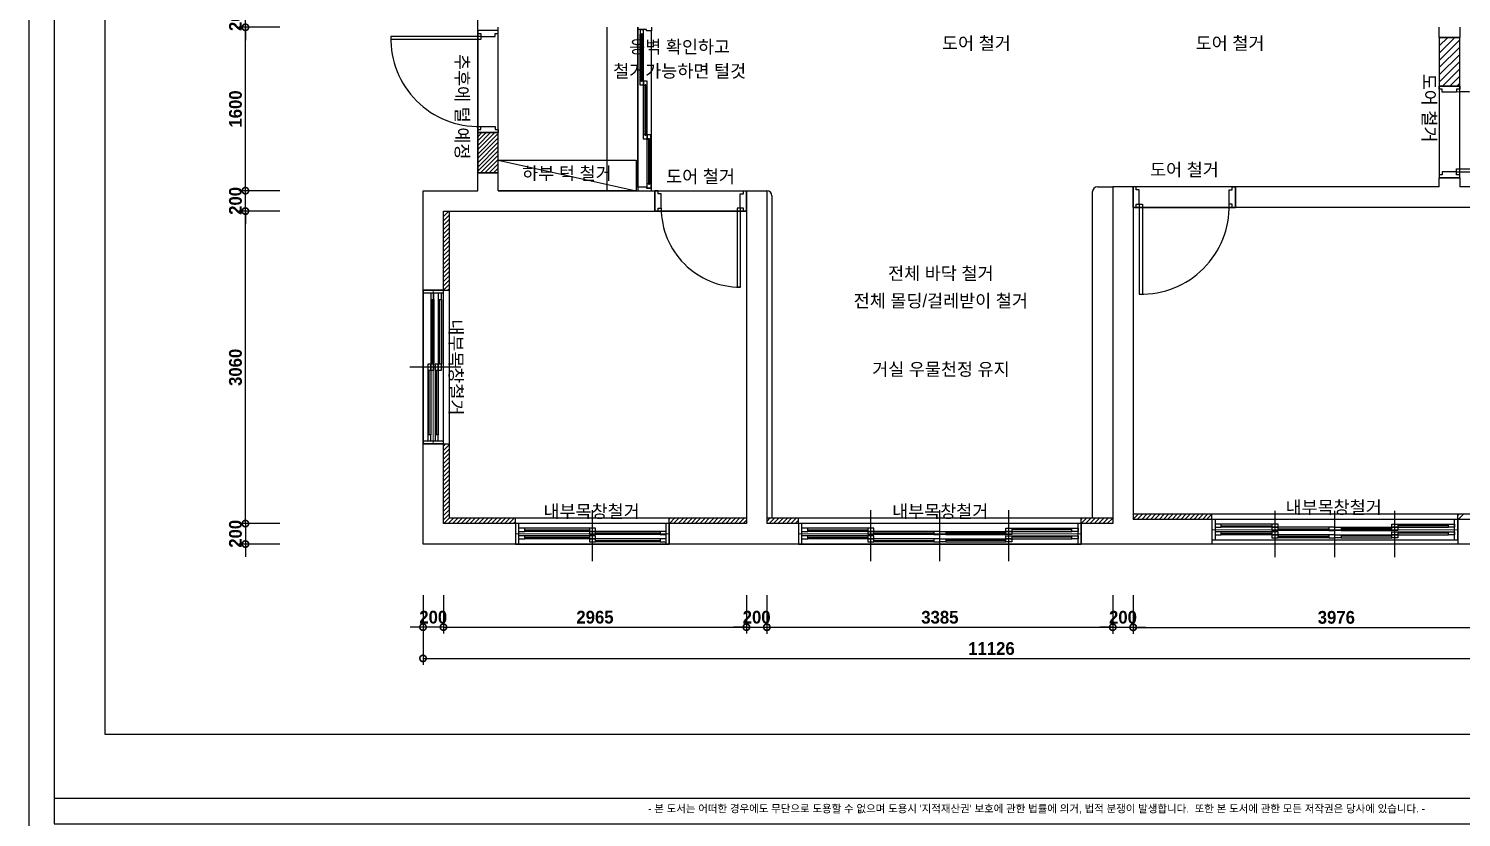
# Model space of a CAD drawing. Header units: inches. Extents: x 7740 to 83056, y -9304 to 75068.
# Drawn here: x 29240 to 43260, y 6860 to 14584 of the extents above; entities that cross this region are included whole.
import ezdxf
from ezdxf.enums import TextEntityAlignment as Align

# ---------------------------------------------------------------- set-up
doc = ezdxf.new("R2010")
doc.units = ezdxf.units.IN
doc.header["$LTSCALE"] = 50
doc.header["$MEASUREMENT"] = 0
for name, color, linetype in [('0-LINE', 7, 'Continuous'), ('02-WAL', 2, 'Continuous'), ('03-TEXT', 3, 'Continuous'), ('03-WAL NEW', 3, 'Continuous'), ('04-WIN', 4, 'Continuous'), ('06-FUR', 6, 'Continuous'), ('06-LIGHT', 4, 'Continuous'), ('07-DIM', 5, 'Continuous'), ('08-HAT', 8, 'Continuous'), ('F-SYM', 7, 'Continuous'), ('FORM(YOURNAME)-11', 1, 'Continuous'), ('도면층2', 2, 'Continuous'), ('도면층4', 4, 'Continuous'), ('도면층5', 5, 'Continuous'), ('도면층8', 8, 'Continuous')]:
    doc.layers.add(name, color=color, linetype=linetype)
doc.styles.add('YOURNAME', font='HY울릉도M.TTF')
doc.styles.add('넥슨고딕', font='NEXONLv1GothicBold.ttf')
doc.styles.add('코레일둥고', font='Korail_Round_Gothic_Medium.ttf')
doc.dimstyles.new('50', dxfattribs={"dimscale": 50, "dimtxt": 2.5, "dimasz": 2.5, "dimexe": 1.25, "dimexo": 2, "dimtad": 1, "dimdec": 0, "dimtxsty": '넥슨고딕', "dimblk": 'DOTSMALL', "dimcen": 2.5, "dimclrd": 1, "dimclre": 1, "dimclrt": 2, "dimadec": 0, "dimazin": 0, "dimtfac": 1, "dimtdec": 0, "dimtix": 1, "dimtmove": 0, "dimatfit": 3, "dimldrblk": 'DOTSMALL', "dimfxl": 0, "dimarcsym": 0})

# ---------------------------------------------------------------- blocks, each defined once
blk = doc.blocks.new('_DOTSMALL')
at = {"color": 0, "linetype": 'ByBlock', "const_width": 0.5}
blk.add_lwpolyline([(-0.0625, 0, 1), (0.0625, 0, 1)], format="xyb", close=True, dxfattribs=at)
blk = doc.blocks.new('*D302')
at = {"layer": '07-DIM', "color": 1, "lineweight": -2}
for p, q in [((33099, 9037), (33099, 8660)), ((33299, 9037), (33299, 8660)), ((33099, 8723), (32974, 8723)), ((33299, 8723), (33099, 8723)), ((33299, 8723), (33424, 8723))]:
    blk.add_line(p, q, dxfattribs=at)
at = {"layer": 'Defpoints', "color": 0}
for p in [(33099, 9137), (33299, 9137), (33099, 8723)]:
    blk.add_point(p, dxfattribs=at)
at = {"layer": '07-DIM', "color": 1, "lineweight": -2, "xscale": 125, "yscale": 125, "zscale": 125}
blk.add_blockref('_DOTSMALL', (33099, 8723), dxfattribs=at)
at = {"layer": '07-DIM', "color": 1, "lineweight": -2, "xscale": 125, "yscale": 125, "zscale": 125, "rotation": 180}
blk.add_blockref('_DOTSMALL', (33299, 8723), dxfattribs=at)
at = {"layer": '07-DIM', "color": 2, "insert": (33199, 8820), "char_height": 125, "attachment_point": 5, "style": '넥슨고딕'}
blk.add_mtext('200', dxfattribs=at)
blk = doc.blocks.new('*D303')
at = {"layer": '07-DIM', "color": 1, "lineweight": -2}
for p, q in [((33299, 9037), (33299, 8660)), ((36264, 9037), (36264, 8660)), ((33299, 8723), (36264, 8723))]:
    blk.add_line(p, q, dxfattribs=at)
at = {"layer": 'Defpoints', "color": 0}
for p in [(33299, 9137), (36264, 9137), (36264, 8723)]:
    blk.add_point(p, dxfattribs=at)
at = {"layer": '07-DIM', "color": 1, "lineweight": -2, "xscale": 125, "yscale": 125, "zscale": 125, "rotation": 180}
blk.add_blockref('_DOTSMALL', (33299, 8723), dxfattribs=at)
at = {"layer": '07-DIM', "color": 1, "lineweight": -2, "xscale": 125, "yscale": 125, "zscale": 125}
blk.add_blockref('_DOTSMALL', (36264, 8723), dxfattribs=at)
at = {"layer": '07-DIM', "color": 2, "insert": (34782, 8820), "char_height": 125, "attachment_point": 5, "style": '넥슨고딕'}
blk.add_mtext('2965', dxfattribs=at)
blk = doc.blocks.new('*D304')
at = {"layer": '07-DIM', "color": 1, "lineweight": -2}
for p, q in [((36264, 9037), (36264, 8660)), ((36464, 9037), (36464, 8660)), ((36264, 8723), (36139, 8723)), ((36264, 8723), (36464, 8723)), ((36464, 8723), (36589, 8723))]:
    blk.add_line(p, q, dxfattribs=at)
at = {"layer": 'Defpoints', "color": 0}
for p in [(36264, 9137), (36464, 9137), (36464, 8723)]:
    blk.add_point(p, dxfattribs=at)
at = {"layer": '07-DIM', "color": 1, "lineweight": -2, "xscale": 125, "yscale": 125, "zscale": 125}
blk.add_blockref('_DOTSMALL', (36264, 8723), dxfattribs=at)
at = {"layer": '07-DIM', "color": 1, "lineweight": -2, "xscale": 125, "yscale": 125, "zscale": 125, "rotation": 180}
blk.add_blockref('_DOTSMALL', (36464, 8723), dxfattribs=at)
at = {"layer": '07-DIM', "color": 2, "insert": (36364, 8820), "char_height": 125, "attachment_point": 5, "style": '넥슨고딕'}
blk.add_mtext('200', dxfattribs=at)
blk = doc.blocks.new('*D305')
at = {"layer": '07-DIM', "color": 1, "lineweight": -2}
for p, q in [((36464, 9037), (36464, 8659)), ((39849, 9037), (39849, 8659)), ((36464, 8722), (39849, 8722))]:
    blk.add_line(p, q, dxfattribs=at)
at = {"layer": 'Defpoints', "color": 0}
for p in [(36464, 9137), (39849, 9137), (39849, 8722)]:
    blk.add_point(p, dxfattribs=at)
at = {"layer": '07-DIM', "color": 1, "lineweight": -2, "xscale": 125, "yscale": 125, "zscale": 125, "rotation": 180}
blk.add_blockref('_DOTSMALL', (36464, 8722), dxfattribs=at)
at = {"layer": '07-DIM', "color": 1, "lineweight": -2, "xscale": 125, "yscale": 125, "zscale": 125}
blk.add_blockref('_DOTSMALL', (39849, 8722), dxfattribs=at)
at = {"layer": '07-DIM', "color": 2, "insert": (38157, 8819), "char_height": 125, "attachment_point": 5, "style": '넥슨고딕'}
blk.add_mtext('3385', dxfattribs=at)
blk = doc.blocks.new('*D306')
at = {"layer": '07-DIM', "color": 1, "lineweight": -2}
for p, q in [((39849, 9037), (39849, 8659)), ((40049, 9037), (40049, 8659)), ((39849, 8722), (39724, 8722)), ((39849, 8722), (40049, 8722)), ((40049, 8722), (40174, 8722))]:
    blk.add_line(p, q, dxfattribs=at)
at = {"layer": 'Defpoints', "color": 0}
for p in [(39849, 9137), (40049, 9137), (40049, 8722)]:
    blk.add_point(p, dxfattribs=at)
at = {"layer": '07-DIM', "color": 1, "lineweight": -2, "xscale": 125, "yscale": 125, "zscale": 125}
blk.add_blockref('_DOTSMALL', (39849, 8722), dxfattribs=at)
at = {"layer": '07-DIM', "color": 1, "lineweight": -2, "xscale": 125, "yscale": 125, "zscale": 125, "rotation": 180}
blk.add_blockref('_DOTSMALL', (40049, 8722), dxfattribs=at)
at = {"layer": '07-DIM', "color": 2, "insert": (39949, 8819), "char_height": 125, "attachment_point": 5, "style": '넥슨고딕'}
blk.add_mtext('200', dxfattribs=at)
blk = doc.blocks.new('*D307')
at = {"layer": '07-DIM', "color": 1, "lineweight": -2}
for p, q in [((40049, 9037), (40049, 8659)), ((44025, 9037), (44025, 8659)), ((40049, 8721), (44025, 8721))]:
    blk.add_line(p, q, dxfattribs=at)
at = {"layer": 'Defpoints', "color": 0}
for p in [(40049, 9137), (44025, 9137), (44025, 8721)]:
    blk.add_point(p, dxfattribs=at)
at = {"layer": '07-DIM', "color": 1, "lineweight": -2, "xscale": 125, "yscale": 125, "zscale": 125, "rotation": 180}
blk.add_blockref('_DOTSMALL', (40049, 8721), dxfattribs=at)
at = {"layer": '07-DIM', "color": 1, "lineweight": -2, "xscale": 125, "yscale": 125, "zscale": 125}
blk.add_blockref('_DOTSMALL', (44025, 8721), dxfattribs=at)
at = {"layer": '07-DIM', "color": 2, "insert": (42037, 8818), "char_height": 125, "attachment_point": 5, "style": '넥슨고딕'}
blk.add_mtext('3976', dxfattribs=at)
blk = doc.blocks.new('*D309')
at = {"layer": '07-DIM', "color": 1, "lineweight": -2}
for p, q in [((31361, 9737), (31361, 9862)), ((31699, 9737), (31298, 9737)), ((31361, 9737), (31361, 9537)), ((31699, 9537), (31298, 9537)), ((31361, 9537), (31361, 9412))]:
    blk.add_line(p, q, dxfattribs=at)
at = {"layer": 'Defpoints', "color": 0}
for p in [(31799, 9737), (31361, 9537), (31799, 9537)]:
    blk.add_point(p, dxfattribs=at)
at = {"layer": '07-DIM', "color": 1, "lineweight": -2, "xscale": 125, "yscale": 125, "zscale": 125}
for p, rotation in [((31361, 9737), 270), ((31361, 9537), 90)]:
    blk.add_blockref('_DOTSMALL', p, dxfattribs=dict(at, rotation=rotation))
at = {"layer": '07-DIM', "color": 2, "insert": (31264, 9637), "char_height": 125, "attachment_point": 5, "rotation": 90, "style": '넥슨고딕'}
blk.add_mtext('200', dxfattribs=at)
blk = doc.blocks.new('*D310')
at = {"layer": '07-DIM', "color": 1, "lineweight": -2}
for p, q in [((31699, 12797), (31298, 12797)), ((31361, 9737), (31361, 12797)), ((31699, 9737), (31298, 9737))]:
    blk.add_line(p, q, dxfattribs=at)
at = {"layer": 'Defpoints', "color": 0}
for p in [(31361, 12797), (31799, 12797), (31799, 9737)]:
    blk.add_point(p, dxfattribs=at)
at = {"layer": '07-DIM', "color": 1, "lineweight": -2, "xscale": 125, "yscale": 125, "zscale": 125}
for p, rotation in [((31361, 12797), 90), ((31361, 9737), 270)]:
    blk.add_blockref('_DOTSMALL', p, dxfattribs=dict(at, rotation=rotation))
at = {"layer": '07-DIM', "color": 2, "insert": (31264, 11267), "char_height": 125, "attachment_point": 5, "rotation": 90, "style": '넥슨고딕'}
blk.add_mtext('3060', dxfattribs=at)
blk = doc.blocks.new('*D311')
at = {"layer": '07-DIM', "color": 1, "lineweight": -2}
for p, q in [((31361, 12997), (31361, 13122)), ((31699, 12997), (31298, 12997)), ((31361, 12797), (31361, 12997)), ((31699, 12797), (31298, 12797)), ((31361, 12797), (31361, 12672))]:
    blk.add_line(p, q, dxfattribs=at)
at = {"layer": 'Defpoints', "color": 0}
for p in [(31361, 12997), (31799, 12997), (31799, 12797)]:
    blk.add_point(p, dxfattribs=at)
at = {"layer": '07-DIM', "color": 1, "lineweight": -2, "xscale": 125, "yscale": 125, "zscale": 125}
for p, rotation in [((31361, 12997), 270), ((31361, 12797), 90)]:
    blk.add_blockref('_DOTSMALL', p, dxfattribs=dict(at, rotation=rotation))
at = {"layer": '07-DIM', "color": 2, "insert": (31264, 12897), "char_height": 125, "attachment_point": 5, "rotation": 90, "style": '넥슨고딕'}
blk.add_mtext('200', dxfattribs=at)
blk = doc.blocks.new('*D312')
at = {"layer": '07-DIM', "color": 1, "lineweight": -2}
for p, q in [((31699, 14597), (31298, 14597)), ((31361, 12997), (31361, 14597)), ((31699, 12997), (31298, 12997))]:
    blk.add_line(p, q, dxfattribs=at)
at = {"layer": 'Defpoints', "color": 0}
for p in [(31361, 14597), (31799, 14597), (31799, 12997)]:
    blk.add_point(p, dxfattribs=at)
at = {"layer": '07-DIM', "color": 1, "lineweight": -2, "xscale": 125, "yscale": 125, "zscale": 125}
for p, rotation in [((31361, 14597), 90), ((31361, 12997), 270)]:
    blk.add_blockref('_DOTSMALL', p, dxfattribs=dict(at, rotation=rotation))
at = {"layer": '07-DIM', "color": 2, "insert": (31264, 13797), "char_height": 125, "attachment_point": 5, "rotation": 90, "style": '넥슨고딕'}
blk.add_mtext('1600', dxfattribs=at)
blk = doc.blocks.new('*D313')
at = {"layer": '07-DIM', "color": 1, "lineweight": -2}
for p, q in [((31361, 14797), (31361, 14922)), ((31699, 14797), (31298, 14797)), ((31361, 14597), (31361, 14797)), ((31699, 14597), (31298, 14597)), ((31361, 14597), (31361, 14472))]:
    blk.add_line(p, q, dxfattribs=at)
at = {"layer": 'Defpoints', "color": 0}
for p in [(31361, 14797), (31799, 14797), (31799, 14597)]:
    blk.add_point(p, dxfattribs=at)
at = {"layer": '07-DIM', "color": 1, "lineweight": -2, "xscale": 125, "yscale": 125, "zscale": 125}
for p, rotation in [((31361, 14797), 270), ((31361, 14597), 90)]:
    blk.add_blockref('_DOTSMALL', p, dxfattribs=dict(at, rotation=rotation))
at = {"layer": '07-DIM', "color": 2, "insert": (31264, 14697), "char_height": 125, "attachment_point": 5, "rotation": 90, "style": '넥슨고딕'}
blk.add_mtext('200', dxfattribs=at)
blk = doc.blocks.new('*D331')
at = {"layer": '07-DIM', "color": 1, "lineweight": -2}
for p, q in [((33099, 9037), (33099, 8354)), ((44225, 9037), (44225, 8354)), ((33099, 8417), (44225, 8417))]:
    blk.add_line(p, q, dxfattribs=at)
at = {"layer": 'Defpoints', "color": 0}
for p in [(33099, 9137), (44225, 9137), (44225, 8417)]:
    blk.add_point(p, dxfattribs=at)
at = {"layer": '07-DIM', "color": 1, "lineweight": -2, "xscale": 125, "yscale": 125, "zscale": 125, "rotation": 180}
blk.add_blockref('_DOTSMALL', (33099, 8417), dxfattribs=at)
at = {"layer": '07-DIM', "color": 1, "lineweight": -2, "xscale": 125, "yscale": 125, "zscale": 125}
blk.add_blockref('_DOTSMALL', (44225, 8417), dxfattribs=at)
at = {"layer": '07-DIM', "color": 2, "insert": (38662, 8513), "char_height": 125, "attachment_point": 5, "style": '넥슨고딕'}
blk.add_mtext('11126', dxfattribs=at)
blk = doc.blocks.new('FORM-PLAN')
at = {"layer": 'Defpoints', "color": 158}
blk.add_line((1346, -1285), (-71444, -1285), dxfattribs=at)
for points in [[(-71444, -2285), (10556, -2285), (10556, 55115), (-71444, 55115)], [(-69444, 53115), (-64, 53115), (-64, 1215), (-69444, 1215)]]:
    blk.add_lwpolyline(points, close=True, dxfattribs=at)
at = {"layer": 'FORM(YOURNAME)-11', "color": 250}
blk.add_lwpolyline([(-72444, -3285), (11556, -3285), (11556, 56115), (-72444, 56115)], close=True, dxfattribs=at)
at = {"layer": 'FORM(YOURNAME)-11', "color": 1, "style": 'YOURNAME'}
blk.add_text("- 본 도서는 어떠한 경우에도 무단으로 도용할 수 없으며 도용시 '지적재산권' 보호에 관한 법률에 의거, 법적 분쟁이 발생합니다.  또한 본 도서에 관한 모든 저작권은 당사에 있습니다. -", height=300, dxfattribs=at).set_placement((-32990, -1685), align=Align.MIDDLE_CENTER)
at = {"layer": 'FORM(YOURNAME)-11', "color": 3, "style": 'YOURNAME'}
for tag, height, p in [('1', 450, (9905, 18188)), ('2', 450, (9905, 17544)), ('3', 450, (9905, 16257)), ('4', 450, (9905, 14326)), ('5', 515, (9905, 12009)), ('6', 515, (9905, 9757)), ('7', 515, (9905, 7504)), ('8', 515, (9905, 5252)), ('9', 515, (9905, 2999)), ('10', 515, (5655, 811)), ('11', 515, (9905, 747)), ('12', 515, (5655, -1441)), ('13', 515, (9905, -1441))]:
    blk.add_attdef(tag, text='', height=height, dxfattribs=at).set_placement(p, align=Align.MIDDLE_RIGHT)
blk = doc.blocks.new('*U809')
at = {"layer": 'F-SYM', "xscale": 0.2500000000000001, "yscale": 0.2500000000000001, "zscale": 0.2500000000000001}
blk.add_blockref('FORM-PLAN', (47351, 7367), dxfattribs=at)
blk = doc.blocks.new('FFFFSF')
at = {"layer": '0-LINE', "color": 8}
blk.add_line((35202, 29947), (35202, 28347), dxfattribs=at)
at = {"layer": '02-WAL', "color": 8}
for p, q in [((33634, 28347), (33634, 32605)), ((33834, 29916), (33634, 29916)), ((33834, 28347), (33834, 29947)), ((43044, 29847), (43044, 29947)), ((43244, 29947), (43244, 29847)), ((43044, 29847), (43244, 29847)), ((33834, 28521), (33634, 28521)), ((43044, 28384), (43044, 28472)), ((43044, 28472), (43244, 28472)), ((43244, 28472), (43244, 28384)), ((33099, 24887), (33099, 28347)), ((33099, 28347), (33634, 28347)), ((33834, 28347), (36464, 28347)), ((35369, 28147), (35369, 28347)), ((36264, 28347), (36264, 25087)), ((36464, 28347), (36464, 25087)), ((43044, 28384), (39849, 28384)), ((39849, 28384), (39849, 25087)), ((40049, 28184), (40049, 28384)), ((41049, 28184), (41049, 28384)), ((44324, 28384), (43244, 28384)), ((44025, 28184), (40049, 28184)), ((40049, 28184), (40049, 25127)), ((33299, 25087), (33299, 28147)), ((33299, 28147), (36264, 28147)), ((33299, 27372), (33099, 27372)), ((33299, 25867), (33099, 25867)), ((44025, 25127), (40049, 25127)), ((40820, 25127), (40820, 24887)), ((43225, 25127), (43225, 24887)), ((36264, 25087), (33299, 25087)), ((34004, 25087), (34004, 24887)), ((35509, 25087), (35509, 24887)), ((39849, 25087), (36464, 25087)), ((36774, 25087), (36774, 24887)), ((39539, 25087), (39539, 24887)), ((44225, 24887), (33099, 24887))]:
    blk.add_line(p, q, dxfattribs=at)
at = {"layer": '03-TEXT', "color": 8, "linetype": 'Continuous'}
for p, q in [((33634, 28876), (33674, 28916)), ((33634, 28834), (33717, 28916)), ((33634, 28791), (33759, 28916)), ((33634, 28749), (33802, 28916)), ((33634, 28706), (33834, 28906)), ((33634, 28664), (33834, 28864)), ((33634, 28621), (33834, 28821)), ((33634, 28579), (33834, 28779)), ((33634, 28537), (33834, 28737)), ((33661, 28521), (33834, 28694)), ((33704, 28521), (33834, 28652)), ((33746, 28521), (33834, 28609)), ((33789, 28521), (33834, 28567)), ((33831, 28521), (33834, 28524))]:
    blk.add_line(p, q, dxfattribs=at)
at = {"layer": '03-TEXT', "color": 8}
blk.add_line((40049, 25182), (43970, 25182), dxfattribs=at)
at = {"layer": '03-WAL NEW', "color": 8}
for p, q in [((34902, 28347), (34902, 29947)), ((43244, 29847), (43044, 29847)), ((43044, 29847), (43044, 29372)), ((43244, 29372), (43244, 29847)), ((43044, 29372), (43244, 29372)), ((33834, 28916), (33634, 28916)), ((33634, 28916), (33634, 28521)), ((33834, 28521), (33834, 28916)), ((33634, 28521), (33834, 28521)), ((36464, 28347), (36464, 28347)), ((39649, 28334), (39649, 25142)), ((39699, 28384), (39699, 28384)), ((39699, 28384), (39849, 28384)), ((36514, 28297), (36514, 25142)), ((33354, 28147), (33354, 25142)), ((33299, 27372), (33354, 27372)), ((33299, 25867), (33354, 25867)), ((33354, 25142), (36264, 25142)), ((34004, 25087), (34004, 25142)), ((35509, 25087), (35509, 25142)), ((36464, 25142), (39849, 25142)), ((36774, 25087), (36774, 25142)), ((39539, 25087), (39539, 25142)), ((40820, 25127), (40820, 25182)), ((43225, 25127), (43225, 25182))]:
    blk.add_line(p, q, dxfattribs=at)
at = {"layer": '03-WAL NEW', "color": 8, "linetype": 'Continuous'}
for p, q in [((43044, 29835), (43056, 29847)), ((43044, 29764), (43127, 29847)), ((43044, 29694), (43197, 29847)), ((43044, 29623), (43244, 29823)), ((43044, 29552), (43244, 29752)), ((43044, 29482), (43244, 29682)), ((43044, 29411), (43244, 29611)), ((43076, 29372), (43244, 29540)), ((43147, 29372), (43244, 29469)), ((43217, 29372), (43244, 29399)), ((33299, 28137), (33309, 28147)), ((33299, 28095), (33351, 28147)), ((33299, 28052), (33354, 28107)), ((33299, 28010), (33354, 28065)), ((33299, 27967), (33354, 28022)), ((33299, 27925), (33354, 27980)), ((33299, 27882), (33354, 27937)), ((33299, 27840), (33354, 27895)), ((33299, 27798), (33354, 27853)), ((33299, 27755), (33354, 27810)), ((33299, 27713), (33354, 27768)), ((33299, 27670), (33354, 27725)), ((33299, 27628), (33354, 27683)), ((33299, 27585), (33354, 27640)), ((33299, 27543), (33354, 27598)), ((33299, 27501), (33354, 27556)), ((33299, 27458), (33354, 27513)), ((33299, 27416), (33354, 27471)), ((33299, 27373), (33354, 27428)), ((33340, 27372), (33354, 27386)), ((33299, 25846), (33320, 25867)), ((33299, 25804), (33354, 25859)), ((33299, 25761), (33354, 25816)), ((33299, 25719), (33354, 25774)), ((33299, 25676), (33354, 25731)), ((33299, 25634), (33354, 25689)), ((33299, 25591), (33354, 25646)), ((33299, 25549), (33354, 25604)), ((33299, 25507), (33354, 25562)), ((33299, 25464), (33354, 25519)), ((33299, 25422), (33354, 25477)), ((33299, 25379), (33354, 25434)), ((33299, 25337), (33354, 25392)), ((33299, 25294), (33354, 25349)), ((33299, 25252), (33354, 25307)), ((33299, 25210), (33354, 25265)), ((33299, 25167), (33354, 25222)), ((33299, 25125), (33354, 25180)), ((33304, 25087), (33359, 25142)), ((33346, 25087), (33401, 25142)), ((33389, 25087), (33444, 25142)), ((33431, 25087), (33486, 25142)), ((33473, 25087), (33528, 25142)), ((33516, 25087), (33571, 25142)), ((33558, 25087), (33613, 25142)), ((33601, 25087), (33656, 25142)), ((33643, 25087), (33698, 25142)), ((33686, 25087), (33741, 25142)), ((33728, 25087), (33783, 25142)), ((33770, 25087), (33825, 25142)), ((33813, 25087), (33868, 25142)), ((33855, 25087), (33910, 25142)), ((33898, 25087), (33953, 25142)), ((33940, 25087), (33995, 25142)), ((33983, 25087), (34004, 25109)), ((35509, 25129), (35522, 25142)), ((35510, 25087), (35565, 25142)), ((35552, 25087), (35607, 25142)), ((35595, 25087), (35650, 25142)), ((35637, 25087), (35692, 25142)), ((35680, 25087), (35735, 25142)), ((35722, 25087), (35777, 25142)), ((35764, 25087), (35819, 25142)), ((35807, 25087), (35862, 25142)), ((35849, 25087), (35904, 25142)), ((35892, 25087), (35947, 25142)), ((35934, 25087), (35989, 25142)), ((35977, 25087), (36032, 25142)), ((36019, 25087), (36074, 25142)), ((36061, 25087), (36116, 25142)), ((36104, 25087), (36159, 25142)), ((36146, 25087), (36201, 25142)), ((36189, 25087), (36244, 25142)), ((36231, 25087), (36264, 25120)), ((36464, 25108), (36498, 25142)), ((36486, 25087), (36541, 25142)), ((36528, 25087), (36583, 25142)), ((36571, 25087), (36626, 25142)), ((36613, 25087), (36668, 25142)), ((36655, 25087), (36710, 25142)), ((36698, 25087), (36753, 25142)), ((36740, 25087), (36774, 25121)), ((39539, 25128), (39553, 25142)), ((39540, 25087), (39595, 25142)), ((39583, 25087), (39638, 25142)), ((39625, 25087), (39680, 25142)), ((39668, 25087), (39723, 25142)), ((39710, 25087), (39765, 25142)), ((39752, 25087), (39807, 25142)), ((39795, 25087), (39849, 25141)), ((39837, 25087), (39849, 25099)), ((40049, 25171), (40060, 25182)), ((40049, 25129), (40102, 25182)), ((40089, 25127), (40144, 25182)), ((40132, 25127), (40187, 25182)), ((40174, 25127), (40229, 25182)), ((40217, 25127), (40272, 25182)), ((40259, 25127), (40314, 25182)), ((40302, 25127), (40357, 25182)), ((40344, 25127), (40399, 25182)), ((40386, 25127), (40441, 25182)), ((40429, 25127), (40484, 25182)), ((40471, 25127), (40526, 25182)), ((40514, 25127), (40569, 25182)), ((40556, 25127), (40611, 25182)), ((40599, 25127), (40654, 25182)), ((40641, 25127), (40696, 25182)), ((40683, 25127), (40738, 25182)), ((40726, 25127), (40781, 25182)), ((40768, 25127), (40820, 25179)), ((40811, 25127), (40820, 25136)), ((43225, 25165), (43242, 25182)), ((43229, 25127), (43284, 25182))]:
    blk.add_line(p, q, dxfattribs=at)
at = {"layer": '03-WAL NEW', "color": 8}
for centre, start, end in [((36464, 28297), 0, 90), ((39699, 28334), 90, 180)]:
    blk.add_arc(centre, 50, start, end, dxfattribs=at)
at = {"layer": '04-WIN', "color": 8}
for p, q in [((33664, 29856), (32784, 29856)), ((33664, 29856), (32784, 29856)), ((43214, 28532), (43995, 28532)), ((43214, 28532), (43994, 28532)), ((40109, 28214), (40109, 27333)), ((40109, 28214), (40109, 27334)), ((36204, 28177), (36204, 27402))]:
    blk.add_line(p, q, dxfattribs=at)
at = {"layer": '06-FUR', "color": 8}
for p, q in [((33834, 28647), (35184, 28647)), ((33834, 28347), (33834, 28647)), ((33834, 28647), (35184, 28347)), ((35184, 28647), (35184, 28347)), ((35184, 28347), (33834, 28347))]:
    blk.add_line(p, q, dxfattribs=at)
at = {"layer": '08-HAT', "color": 8, "linetype": 'Continuous'}
blk.add_line((34902, 28647), (34902, 29947), dxfattribs=at)
at = {"layer": '도면층2', "color": 8}
for p, q in [((43244, 29372), (43044, 29372)), ((33634, 28916), (33834, 28916)), ((33634, 28521), (33834, 28521)), ((43244, 28472), (43044, 28472)), ((35369, 28147), (35369, 28347)), ((36264, 28147), (36264, 28347)), ((40049, 28184), (40049, 28384)), ((41049, 28184), (41049, 28384)), ((33099, 27372), (33299, 27372)), ((33099, 25867), (33299, 25867)), ((40820, 25127), (40820, 24927)), ((43225, 25127), (43225, 24927)), ((34004, 25087), (34004, 24887)), ((35509, 25087), (35509, 24887)), ((36774, 25087), (36774, 24887)), ((39539, 25087), (39539, 24887))]:
    blk.add_line(p, q, dxfattribs=at)
at = {"layer": '도면층4', "color": 8}
for p, q in [((33634, 29916), (33634, 28916)), ((33634, 29916), (33634, 29886)), ((33834, 29916), (33634, 29916)), ((33634, 29886), (33664, 29886)), ((33664, 29886), (33664, 29856)), ((33804, 29856), (33804, 29886)), ((33804, 29886), (33834, 29886)), ((33834, 28916), (33834, 29916)), ((33834, 29886), (33834, 29916)), ((33664, 29856), (32784, 29856)), ((32784, 29856), (32784, 29826)), ((33664, 29826), (32784, 29826)), ((33664, 29856), (33804, 29856)), ((33664, 29856), (33664, 29826)), ((43044, 29372), (43044, 28472)), ((43244, 29372), (43044, 29372)), ((43044, 29342), (43044, 29372)), ((43044, 29372), (43244, 29372)), ((43074, 29342), (43044, 29342)), ((43074, 29312), (43074, 29342)), ((43214, 29312), (43074, 29312)), ((43244, 29342), (43214, 29342)), ((43214, 29342), (43214, 29312)), ((43244, 28472), (43244, 29372)), ((43244, 29372), (43244, 29342)), ((33634, 28916), (33634, 28946)), ((33634, 28946), (33664, 28946)), ((33634, 28916), (33834, 28916)), ((33834, 28916), (33634, 28916)), ((33664, 28946), (33664, 28976)), ((33664, 28976), (33804, 28976)), ((33804, 28976), (33804, 28946)), ((33804, 28946), (33834, 28946)), ((33834, 28946), (33834, 28916)), ((33834, 28521), (33634, 28521)), ((33634, 28521), (33834, 28521)), ((43074, 28502), (43044, 28502)), ((43044, 28502), (43044, 28472)), ((43044, 28472), (43244, 28472)), ((43244, 28472), (43044, 28472)), ((43044, 28472), (43244, 28472)), ((43214, 28532), (43074, 28532)), ((43074, 28532), (43074, 28502)), ((43214, 28562), (43994, 28562)), ((43214, 28532), (43214, 28562)), ((43214, 28502), (43214, 28532)), ((43214, 28532), (43995, 28532)), ((43244, 28502), (43214, 28502)), ((43244, 28472), (43244, 28502)), ((35369, 28347), (36264, 28347)), ((35369, 28147), (35369, 28347)), ((35399, 28347), (35369, 28347)), ((35369, 28347), (35369, 28147)), ((35399, 28317), (35399, 28347)), ((36234, 28317), (36234, 28347)), ((36234, 28347), (36264, 28347)), ((36264, 28347), (36264, 28147)), ((36264, 28147), (36264, 28347)), ((36264, 28347), (36264, 28147)), ((41049, 28384), (40049, 28384)), ((40049, 28384), (40049, 28184)), ((40049, 28184), (40049, 28384)), ((40079, 28384), (40049, 28384)), ((40049, 28384), (40049, 28184)), ((40079, 28354), (40079, 28384)), ((40109, 28354), (40079, 28354)), ((40109, 28214), (40109, 28354)), ((40989, 28214), (40989, 28354)), ((40989, 28354), (41019, 28354)), ((41019, 28354), (41019, 28384)), ((41019, 28384), (41049, 28384)), ((41049, 28184), (41049, 28384)), ((41049, 28384), (41049, 28184)), ((35429, 28317), (35399, 28317)), ((35429, 28177), (35429, 28317)), ((36204, 28177), (36204, 28317)), ((36204, 28317), (36234, 28317)), ((40049, 28184), (41049, 28184)), ((40049, 28184), (40079, 28184)), ((40079, 28184), (40079, 28214)), ((40079, 28214), (40109, 28214)), ((40109, 28214), (40109, 27333)), ((40109, 28214), (40139, 28214)), ((40139, 28214), (40139, 27334)), ((41019, 28214), (40989, 28214)), ((41019, 28184), (41019, 28214)), ((41049, 28184), (41019, 28184)), ((36264, 28147), (35369, 28147)), ((35369, 28147), (35399, 28147)), ((35399, 28147), (35399, 28177)), ((35399, 28177), (35429, 28177)), ((36174, 28177), (36174, 27402)), ((36204, 28177), (36174, 28177)), ((36234, 28177), (36204, 28177)), ((36204, 28177), (36204, 27402)), ((36234, 28147), (36234, 28177)), ((36264, 28147), (36234, 28147)), ((33299, 27372), (33099, 27372)), ((33099, 27372), (33099, 25867)), ((33299, 27342), (33099, 27342)), ((33205, 27342), (33175, 27342)), ((33175, 27342), (33175, 27282)), ((33205, 27282), (33205, 27342)), ((33279, 27342), (33249, 27342)), ((33249, 27342), (33249, 27282)), ((33279, 27282), (33279, 27342)), ((33299, 25867), (33299, 27372)), ((36204, 27402), (36174, 27402)), ((33175, 27282), (33205, 27282)), ((33190, 26649), (33190, 27282)), ((33249, 27282), (33279, 27282)), ((33264, 26649), (33264, 27282)), ((40109, 27333), (40139, 27333)), ((33175, 26649), (33145, 26649)), ((33145, 26649), (33145, 26589)), ((33175, 26589), (33175, 26649)), ((33205, 26649), (33175, 26649)), ((33175, 26649), (33175, 26589)), ((33205, 26589), (33205, 26649)), ((33249, 26649), (33219, 26649)), ((33219, 26649), (33219, 26589)), ((33249, 26589), (33249, 26649)), ((33279, 26649), (33249, 26649)), ((33249, 26649), (33249, 26589)), ((33279, 26589), (33279, 26649)), ((33469, 26619), (32969, 26619)), ((33145, 26589), (33175, 26589)), ((33160, 25957), (33160, 26589)), ((33175, 26589), (33205, 26589)), ((33219, 26589), (33249, 26589)), ((33234, 25957), (33234, 26589)), ((33249, 26589), (33279, 26589)), ((33175, 25957), (33145, 25957)), ((33145, 25957), (33145, 25897)), ((33175, 25897), (33175, 25957)), ((33249, 25957), (33219, 25957)), ((33219, 25957), (33219, 25897)), ((33249, 25897), (33249, 25957)), ((33099, 25897), (33299, 25897)), ((33099, 25867), (33299, 25867)), ((33145, 25897), (33175, 25897)), ((33219, 25897), (33249, 25897)), ((34757, 24718), (34757, 25218)), ((37481, 24718), (37481, 25218)), ((38157, 24718), (38157, 25218)), ((38833, 24718), (38833, 25218)), ((43225, 25127), (40820, 25127)), ((40820, 25127), (40820, 24927)), ((40850, 25127), (40850, 24927)), ((41437, 24758), (41437, 25213)), ((42023, 24758), (42023, 25213)), ((42609, 24758), (42609, 25213)), ((43195, 24927), (43195, 25127)), ((43225, 24927), (43225, 25127)), ((35509, 25087), (34004, 25087)), ((34004, 25087), (34004, 24887)), ((34034, 25087), (34034, 24887)), ((34034, 25041), (34034, 25011)), ((34094, 25041), (34034, 25041)), ((34034, 25011), (34094, 25011)), ((34034, 24968), (34034, 24938)), ((34094, 24968), (34034, 24968)), ((34094, 25011), (34094, 25041)), ((34094, 25026), (34727, 25026)), ((34094, 24938), (34094, 24968)), ((34727, 25041), (34727, 25011)), ((34787, 25041), (34727, 25041)), ((34727, 25011), (34787, 25011)), ((34727, 25011), (34727, 24981)), ((34787, 25011), (34727, 25011)), ((34727, 24981), (34787, 24981)), ((34727, 24968), (34727, 24938)), ((34787, 24968), (34727, 24968)), ((34787, 25011), (34787, 25041)), ((34787, 24981), (34787, 25011)), ((34787, 24996), (35419, 24996)), ((34787, 24938), (34787, 24968)), ((35419, 25011), (35419, 24981)), ((35479, 25011), (35419, 25011)), ((35419, 24981), (35479, 24981)), ((35479, 24887), (35479, 25087)), ((35479, 24981), (35479, 25011)), ((35509, 24887), (35509, 25087)), ((39539, 25087), (36774, 25087)), ((36774, 25087), (36774, 24887)), ((36804, 25087), (36804, 24887)), ((36804, 25041), (36804, 25011)), ((36864, 25041), (36804, 25041)), ((36804, 25011), (36864, 25011)), ((36804, 24968), (36804, 24938)), ((36864, 24968), (36804, 24968)), ((36864, 25011), (36864, 25041)), ((36864, 25026), (37451, 25026)), ((36864, 24938), (36864, 24968)), ((37451, 25041), (37451, 25011)), ((37511, 25041), (37451, 25041)), ((37451, 25011), (37511, 25011)), ((37451, 25011), (37451, 24981)), ((37511, 25011), (37451, 25011)), ((37451, 24981), (37511, 24981)), ((37451, 24968), (37451, 24938)), ((37511, 24968), (37451, 24968)), ((37511, 25011), (37511, 25041)), ((37511, 24981), (37511, 25011)), ((37511, 24996), (38097, 24996)), ((37511, 24938), (37511, 24968)), ((38097, 25011), (38097, 24981)), ((38157, 25011), (38097, 25011)), ((38097, 24981), (38157, 24981)), ((38157, 24981), (38157, 25011)), ((38157, 24981), (38157, 25011)), ((38157, 25011), (38217, 25011)), ((38217, 24981), (38157, 24981)), ((38217, 25011), (38217, 24981)), ((38803, 24996), (38217, 24996)), ((38803, 25011), (38803, 25041)), ((38803, 25041), (38863, 25041)), ((38863, 25011), (38803, 25011)), ((38803, 24981), (38803, 25011)), ((38803, 25011), (38863, 25011)), ((38863, 24981), (38803, 24981)), ((38803, 24938), (38803, 24968)), ((38803, 24968), (38863, 24968)), ((38863, 25041), (38863, 25011)), ((39449, 25026), (38863, 25026)), ((38863, 25011), (38863, 24981)), ((38863, 24968), (38863, 24938)), ((39449, 25011), (39449, 25041)), ((39449, 25041), (39509, 25041)), ((39509, 25011), (39449, 25011)), ((39449, 24938), (39449, 24968)), ((39449, 24968), (39509, 24968)), ((39509, 24887), (39509, 25087)), ((39509, 25041), (39509, 25011)), ((39509, 24968), (39509, 24938)), ((39539, 24887), (39539, 25087)), ((40850, 25081), (40850, 25051)), ((40910, 25081), (40850, 25081)), ((40850, 25051), (40910, 25051)), ((40850, 25008), (40850, 24978)), ((40910, 25008), (40850, 25008)), ((40850, 24978), (40910, 24978)), ((40910, 25051), (40910, 25081)), ((40910, 25066), (41407, 25066)), ((40910, 24978), (40910, 25008)), ((40910, 24993), (41407, 24993)), ((41407, 25081), (41407, 25051)), ((41467, 25081), (41407, 25081)), ((41407, 25051), (41467, 25051)), ((41407, 25051), (41407, 25021)), ((41467, 25051), (41407, 25051)), ((41407, 25021), (41467, 25021)), ((41407, 25008), (41407, 24978)), ((41467, 25008), (41407, 25008)), ((41407, 24978), (41467, 24978)), ((41407, 24978), (41407, 24948)), ((41467, 24978), (41407, 24978)), ((41467, 25051), (41467, 25081)), ((41467, 25021), (41467, 25051)), ((41467, 25036), (41963, 25036)), ((41467, 24978), (41467, 25008)), ((41467, 24948), (41467, 24978)), ((41467, 24963), (41963, 24963)), ((41963, 25051), (41963, 25021)), ((42023, 25051), (41963, 25051)), ((41963, 25021), (42023, 25021)), ((41963, 24978), (41963, 24948)), ((42023, 24978), (41963, 24978)), ((42023, 25021), (42023, 25051)), ((42023, 25021), (42023, 25051)), ((42023, 25051), (42083, 25051)), ((42083, 25021), (42023, 25021)), ((42023, 24948), (42023, 24978)), ((42023, 24948), (42023, 24978)), ((42023, 24978), (42083, 24978)), ((42083, 25051), (42083, 25021)), ((42579, 25036), (42083, 25036)), ((42083, 24978), (42083, 24948)), ((42579, 24963), (42083, 24963)), ((42579, 25051), (42579, 25081)), ((42579, 25081), (42639, 25081)), ((42639, 25051), (42579, 25051)), ((42579, 25021), (42579, 25051)), ((42579, 25051), (42639, 25051)), ((42639, 25021), (42579, 25021)), ((42579, 24978), (42579, 25008)), ((42579, 25008), (42639, 25008)), ((42639, 24978), (42579, 24978)), ((42579, 24948), (42579, 24978)), ((42579, 24978), (42639, 24978)), ((42639, 25081), (42639, 25051)), ((43135, 25066), (42639, 25066)), ((42639, 25051), (42639, 25021)), ((42639, 25008), (42639, 24978)), ((43135, 24993), (42639, 24993)), ((42639, 24978), (42639, 24948)), ((43135, 25051), (43135, 25081)), ((43135, 25081), (43195, 25081)), ((43195, 25051), (43135, 25051)), ((43135, 24978), (43135, 25008)), ((43135, 25008), (43195, 25008)), ((43195, 24978), (43135, 24978)), ((43195, 25081), (43195, 25051)), ((43195, 25008), (43195, 24978)), ((34004, 24887), (35509, 24887)), ((34034, 24938), (34094, 24938)), ((34094, 24953), (34727, 24953)), ((34727, 24938), (34787, 24938)), ((34727, 24938), (34727, 24908)), ((34787, 24938), (34727, 24938)), ((34727, 24908), (34787, 24908)), ((34787, 24908), (34787, 24938)), ((34787, 24923), (35419, 24923)), ((35419, 24938), (35419, 24908)), ((35479, 24938), (35419, 24938)), ((35419, 24908), (35479, 24908)), ((35479, 24908), (35479, 24938)), ((36774, 24887), (39539, 24887)), ((36804, 24938), (36864, 24938)), ((36864, 24953), (37451, 24953)), ((37451, 24938), (37511, 24938)), ((37451, 24938), (37451, 24908)), ((37511, 24938), (37451, 24938)), ((37451, 24908), (37511, 24908)), ((37511, 24908), (37511, 24938)), ((37511, 24923), (38097, 24923)), ((38097, 24938), (38097, 24908)), ((38157, 24938), (38097, 24938)), ((38097, 24908), (38157, 24908)), ((38157, 24908), (38157, 24938)), ((38157, 24908), (38157, 24938)), ((38157, 24938), (38217, 24938)), ((38217, 24908), (38157, 24908)), ((38217, 24938), (38217, 24908)), ((38803, 24923), (38217, 24923)), ((38863, 24938), (38803, 24938)), ((38803, 24908), (38803, 24938)), ((38803, 24938), (38863, 24938)), ((38863, 24908), (38803, 24908)), ((39449, 24953), (38863, 24953)), ((38863, 24938), (38863, 24908)), ((39509, 24938), (39449, 24938)), ((40820, 24927), (43225, 24927)), ((41407, 24948), (41467, 24948)), ((41963, 24948), (42023, 24948)), ((42083, 24948), (42023, 24948)), ((42639, 24948), (42579, 24948))]:
    blk.add_line(p, q, dxfattribs=at)
at = {"layer": '도면층5', "color": 8}
for p, q in [((33175, 27282), (33175, 26649)), ((33205, 27282), (33205, 26649)), ((33249, 27282), (33249, 26649)), ((33279, 27282), (33279, 26649)), ((33145, 26589), (33145, 25957)), ((33175, 26589), (33175, 25957)), ((33219, 26589), (33219, 25957)), ((33249, 26589), (33249, 25957)), ((34727, 25041), (34094, 25041)), ((34727, 25011), (34094, 25011)), ((34727, 24968), (34094, 24968)), ((35419, 25011), (34787, 25011)), ((35419, 24981), (34787, 24981)), ((37451, 25041), (36864, 25041)), ((37451, 25011), (36864, 25011)), ((37451, 24968), (36864, 24968)), ((38097, 25011), (37511, 25011)), ((38097, 24981), (37511, 24981)), ((38217, 25011), (38803, 25011)), ((38217, 24981), (38803, 24981)), ((38863, 25041), (39449, 25041)), ((38863, 25011), (39449, 25011)), ((38863, 24968), (39449, 24968)), ((41407, 25081), (40910, 25081)), ((41407, 25051), (40910, 25051)), ((41407, 25008), (40910, 25008)), ((41407, 24978), (40910, 24978)), ((41963, 25051), (41467, 25051)), ((41963, 25021), (41467, 25021)), ((41963, 24978), (41467, 24978)), ((42083, 25051), (42579, 25051)), ((42083, 25021), (42579, 25021)), ((42083, 24978), (42579, 24978)), ((42639, 25081), (43135, 25081)), ((42639, 25051), (43135, 25051)), ((42639, 25008), (43135, 25008)), ((42639, 24978), (43135, 24978)), ((34727, 24938), (34094, 24938)), ((35419, 24938), (34787, 24938)), ((35419, 24908), (34787, 24908)), ((37451, 24938), (36864, 24938)), ((38097, 24938), (37511, 24938)), ((38097, 24908), (37511, 24908)), ((38217, 24938), (38803, 24938)), ((38217, 24908), (38803, 24908)), ((38863, 24938), (39449, 24938)), ((41963, 24948), (41467, 24948)), ((42083, 24948), (42579, 24948))]:
    blk.add_line(p, q, dxfattribs=at)
for centre, radius, start, end in [((33642, 29834), 858, 178.5423, 271.4577), ((43296, 28613), 703, 353.3255, 96.6745), ((40131, 28192), 858, 268.5423, 1.4577), ((36203, 28176), 773, 179.9299, 270.1112)]:
    blk.add_arc(centre, radius, start, end, dxfattribs=at)
at = {"layer": '도면층8', "color": 8}
for p, q in [((35202, 29926), (35202, 29947)), ((35286, 29926), (35202, 29926)), ((35202, 28382), (35202, 29926)), ((35258, 29922), (35223, 29922)), ((35223, 29922), (35223, 29881)), ((35223, 29424), (35223, 29881)), ((35223, 29881), (35235, 29881)), ((35234, 29881), (35236, 29877)), ((35235, 29881), (35237, 29887)), ((35236, 29877), (35237, 29877)), ((35237, 29887), (35245, 29887)), ((35237, 29877), (35238, 29876)), ((35238, 29429), (35238, 29876)), ((35238, 29876), (35243, 29876)), ((35243, 29876), (35238, 29876)), ((35245, 29877), (35243, 29876)), ((35243, 29876), (35243, 29429)), ((35245, 29887), (35247, 29881)), ((35246, 29877), (35245, 29877)), ((35248, 29881), (35246, 29877)), ((35247, 29881), (35258, 29881)), ((35258, 29881), (35258, 29922)), ((35258, 29424), (35258, 29881)), ((35286, 29912), (35286, 29926)), ((35334, 29912), (35286, 29912)), ((35334, 29947), (35334, 29912)), ((35334, 28367), (35334, 29912)), ((35223, 29380), (35223, 29424)), ((35223, 29424), (35235, 29424)), ((35258, 29380), (35223, 29380)), ((35234, 29424), (35236, 29427)), ((35235, 29424), (35237, 29418)), ((35236, 29427), (35237, 29428)), ((35237, 29428), (35238, 29429)), ((35237, 29418), (35245, 29418)), ((35243, 29429), (35238, 29429)), ((35245, 29428), (35243, 29429)), ((35246, 29427), (35245, 29428)), ((35245, 29418), (35247, 29424)), ((35248, 29424), (35246, 29427)), ((35247, 29424), (35258, 29424)), ((35258, 29424), (35258, 29380)), ((35293, 29421), (35258, 29421)), ((35258, 29421), (35258, 29380)), ((35258, 28897), (35258, 29410)), ((35258, 29380), (35270, 29380)), ((35269, 29380), (35271, 29376)), ((35270, 29380), (35272, 29386)), ((35271, 29376), (35272, 29376)), ((35272, 29386), (35280, 29386)), ((35272, 29376), (35274, 29375)), ((35274, 28902), (35274, 29375)), ((35274, 29375), (35278, 29375)), ((35278, 29375), (35274, 29375)), ((35280, 29376), (35278, 29375)), ((35278, 29375), (35278, 28902)), ((35280, 29386), (35282, 29380)), ((35281, 29376), (35280, 29376)), ((35283, 29380), (35281, 29376)), ((35282, 29380), (35293, 29380)), ((35293, 29380), (35293, 29421)), ((35293, 28853), (35293, 29410)), ((35258, 28853), (35258, 28897)), ((35258, 28897), (35270, 28897)), ((35269, 28897), (35271, 28900)), ((35270, 28897), (35272, 28891)), ((35271, 28900), (35272, 28901)), ((35272, 28901), (35274, 28902)), ((35272, 28891), (35280, 28891)), ((35278, 28902), (35274, 28902)), ((35280, 28901), (35278, 28902)), ((35281, 28900), (35280, 28901)), ((35280, 28891), (35282, 28897)), ((35283, 28897), (35281, 28900)), ((35282, 28897), (35293, 28897)), ((35293, 28897), (35293, 28853)), ((35329, 28894), (35293, 28894)), ((35293, 28894), (35293, 28853)), ((35329, 28853), (35329, 28894)), ((35293, 28853), (35258, 28853)), ((35293, 28416), (35293, 28853)), ((35293, 28853), (35305, 28853)), ((35304, 28853), (35306, 28850)), ((35305, 28853), (35307, 28859)), ((35306, 28850), (35307, 28849)), ((35307, 28859), (35315, 28859)), ((35307, 28849), (35309, 28848)), ((35309, 28412), (35309, 28848)), ((35309, 28848), (35313, 28848)), ((35313, 28848), (35309, 28848)), ((35315, 28849), (35313, 28848)), ((35313, 28848), (35313, 28412)), ((35315, 28859), (35317, 28853)), ((35316, 28850), (35315, 28849)), ((35318, 28853), (35316, 28850)), ((35317, 28853), (35329, 28853)), ((35329, 28416), (35329, 28853)), ((35289, 28382), (35202, 28382)), ((35202, 28382), (35202, 28347)), ((35202, 28347), (35207, 28347)), ((35207, 28347), (35334, 28347)), ((35286, 28382), (35289, 28382)), ((35289, 28367), (35289, 28382)), ((35334, 28367), (35289, 28367)), ((35293, 28372), (35293, 28416)), ((35293, 28416), (35305, 28416)), ((35329, 28372), (35293, 28372)), ((35304, 28416), (35306, 28419)), ((35305, 28416), (35307, 28410)), ((35306, 28419), (35307, 28420)), ((35307, 28420), (35309, 28421)), ((35307, 28410), (35315, 28410)), ((35313, 28412), (35309, 28412)), ((35315, 28420), (35313, 28421)), ((35316, 28419), (35315, 28420)), ((35315, 28410), (35317, 28416)), ((35318, 28416), (35316, 28419)), ((35317, 28416), (35329, 28416)), ((35329, 28416), (35329, 28372)), ((35334, 28347), (35334, 28367))]:
    blk.add_line(p, q, dxfattribs=at)

msp = doc.modelspace()

# ---------------------------------------------------------------- linework, layer by layer
at = {"color": 10, "const_width": 10}
for points in [[(43044.3, 13121.7), (43044.3, 14496.7), (43244.3, 14496.7), (43244.3, 13121.7)], [(35369.3, 12996.7), (36264.3, 12996.7), (36264.3, 12796.7), (35369.3, 12796.7)], [(40049.3, 13033.7), (41049.3, 13033.7), (41049.3, 12833.7), (40049.3, 12833.7)], [(33199.3, 12021.7), (33299.3, 12021.7), (33299.3, 10516.7), (33199.3, 10516.7)], [(34004.3, 9636.7), (34004.3, 9736.7), (35509.3, 9736.7), (35509.3, 9636.7)], [(36774.3, 9636.7), (36774.3, 9736.7), (39539.3, 9736.7), (39539.3, 9636.7)], [(40820.3, 9676.7), (40820.3, 9776.7), (43225.3, 9776.7), (43225.3, 9676.7)]]:
    msp.add_lwpolyline(points, close=True, dxfattribs=at)

# ---------------------------------------------------------------- block references
at = {"layer": '06-FUR'}
msp.add_blockref('*U809', (0, 0), dxfattribs=at)
at = {"layer": '06-LIGHT'}
msp.add_blockref('FFFFSF', (0, -15350), dxfattribs=at)

# ---------------------------------------------------------------- texts
at = {"color": 10, "style": '코레일둥고'}
for s, p in [('옹벽 확인하고', (35610.5, 14343.5)), ('도어 철거', (38514.4, 14378.5)), ('도어 철거', (40996.7, 14378.5)), ('철거가능하면 털것', (35610.5, 14106.3)), ('하부 턱 철거', (34507.8, 13104.1)), ('도어 철거', (35814.5, 13074)), ('도어 철거', (40550.3, 13140.6)), ('전체 바닥 철거', (38166.2, 12124.9)), ('전체 몰딩/걸레받이 철거', (38166.2, 11856.4)), ('내부목창철거', (42011, 9834.1)), ('내부목창철거', (34749, 9794.1)), ('내부목창철거', (38160.4, 9794.1))]:
    msp.add_text(s, height=125, dxfattribs=at).set_placement(p, align=Align.CENTER)
at = {"color": 140, "style": '코레일둥고'}
msp.add_text('추후에 털 예정', height=125, rotation=270, dxfattribs=at).set_placement((33419.6, 13819.5), align=Align.CENTER)
at = {"color": 10, "style": '코레일둥고'}
for s, p in [('도어 철거', (42883.3, 13806.3)), ('내부목창철거', (33360.1, 11267.1))]:
    msp.add_text(s, height=125, rotation=270, dxfattribs=at).set_placement(p, align=Align.CENTER)
at = {"color": 140, "style": '코레일둥고'}
msp.add_text('거실 우물천정 유지', height=125, dxfattribs=at).set_placement((38167.5, 11186.3), align=Align.CENTER)

# ---------------------------------------------------------------- dimensions: what is measured, and where the dimension line sits
at = {"layer": '07-DIM'}
for base, p1, p2, picture, middle in [((31360.8, 14796.7), (31799.3, 14596.7), (31799.3, 14796.7), '*D313', (31263.9, 14696.7)), ((31360.8, 14596.7), (31799.3, 12996.7), (31799.3, 14596.7), '*D312', (31263.9, 13796.7)), ((31360.8, 12996.7), (31799.3, 12796.7), (31799.3, 12996.7), '*D311', (31263.9, 12896.7)), ((31360.8, 12796.7), (31799.3, 9736.7), (31799.3, 12796.7), '*D310', (31263.9, 11266.7)), ((31360.8, 9536.7), (31799.3, 9736.7), (31799.3, 9536.7), '*D309', (31263.9, 9636.7))]:
    dim = msp.add_linear_dim(base=base, p1=p1, p2=p2, angle=90, dimstyle='50', dxfattribs=at)
    dim.commit()
    dim.dimension.update_dxf_attribs({"geometry": picture, "text_midpoint": middle})
for base, p1, p2, picture, middle in [((33099.3, 8722.9), (33299.3, 9136.7), (33099.3, 9136.7), '*D302', (33199.3, 8819.8)), ((44225.3, 8416.6), (33099.3, 9136.7), (44225.3, 9136.7), '*D331', (38662.3, 8513.5)), ((36264.3, 8722.9), (33299.3, 9136.7), (36264.3, 9136.7), '*D303', (34781.8, 8819.8)), ((36464.3, 8722.9), (36264.3, 9136.7), (36464.3, 9136.7), '*D304', (36364.3, 8819.8)), ((39849.3, 8721.9), (36464.3, 9136.7), (39849.3, 9136.7), '*D305', (38156.8, 8818.8)), ((40049.3, 8721.9), (39849.3, 9136.7), (40049.3, 9136.7), '*D306', (39949.3, 8818.8)), ((44025.3, 8721.1), (40049.3, 9136.7), (44025.3, 9136.7), '*D307', (42037.3, 8817.9))]:
    dim = msp.add_linear_dim(base=base, p1=p1, p2=p2, dimstyle='50', dxfattribs=at)
    dim.commit()
    dim.dimension.update_dxf_attribs({"geometry": picture, "text_midpoint": middle})

doc.saveas('drawing.dxf')
